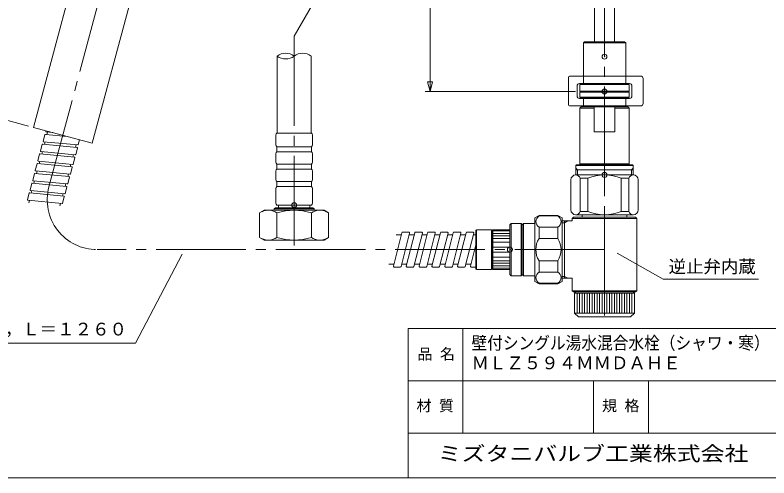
# Model space of a CAD drawing. Units: millimetres, scale not verified. Extents: x -373 to 395, y -278 to 275.
# Drawn here: x -116.8 to 185.9, y -278 to -92 of the extents above; entities that cross this region are included whole.
import ezdxf
from ezdxf.enums import TextEntityAlignment as Align

# ---------------------------------------------------------------- set-up
doc = ezdxf.new("R2010")
doc.units = ezdxf.units.MM
doc.header["$LTSCALE"] = 4
doc.header["$PDMODE"] = 32
doc.header["$PDSIZE"] = 2
doc.linetypes.add('USER2', pattern=[12, 9, -1, 1, -1])
for name, color, linetype, lineweight in [('0-1_1', 7, 'Continuous', 18), ('0-2_2', 7, 'Continuous', 18), ('0-3_3', 7, 'Continuous', 18)]:
    doc.layers.add(name, color=color, linetype=linetype, lineweight=lineweight)
doc.styles.add('ＭＳ ゴシック', font='')
doc.styles.get('ＭＳ ゴシック').set_extended_font_data('MS Gothic')

# ---------------------------------------------------------------- blocks, each defined once
blk = doc.blocks.new('D12')
at = {"layer": '0-3_3'}
blk.add_line((-111.355, -136.637), (-148.291, -126.74), dxfattribs=at)
blk = doc.blocks.new('D18')
at = {"layer": '0-3_3'}
for p, q in [((49.814, -122.745), (48.779, -118.882)), ((50.849, -118.882), (48.779, -118.882)), ((49.814, -122.745), (50.849, -118.882)), ((108.171, -122.745), (47.814, -122.745))]:
    blk.add_line(p, q, dxfattribs=at)
blk.add_lwpolyline([(49.814, -122.745), (49.814, 71.225), (48.779, 67.361)], dxfattribs=at)

msp = doc.modelspace()

# ---------------------------------------------------------------- linework, layer by layer
at = {"layer": '0-1_1'}
for p, q in [((40.982, -217.972), (394.982, -217.972)), ((40.982, -217.972), (40.982, -277.972)), ((62.982, -217.972), (62.982, -259.972)), ((40.982, -238.972), (284.982, -238.972)), ((115.482, -238.972), (115.482, -259.972)), ((137.482, -238.972), (137.482, -259.972)), ((40.982, -259.972), (394.982, -259.972))]:
    msp.add_line(p, q, dxfattribs=at)
msp.add_lwpolyline([(-373.022, 275.029), (-373.022, -277.972), (394.982, -277.972), (394.982, 275.029)], dxfattribs=at)
at = {"layer": '0-2_2', "linetype": 'USER2'}
for p, q in [((-103.201, -161.069), (-40.958, 71.225)), ((119.871, 71.225), (119.871, -215.688)), ((-4.737, -100.55), (25.213, -48.675)), ((-4.737, -100.55), (-4.737, -184.973)), ((119.871, -149.705), (119.871, -161.743)), ((119.871, -186.245), (-83.882, -186.245))]:
    msp.add_line(p, q, dxfattribs=at)
at = {"layer": '0-2_2'}
for p, q in [((115.871, -102.745), (115.871, -53.532)), ((123.871, -102.745), (123.871, -53.532)), ((-62.663, -56.916), (-85.855, -143.47)), ((127.871, -102.745), (128.371, -103.245)), ((128.371, -103.245), (111.371, -103.245)), ((128.371, -116.545), (128.371, -103.245)), ((-11.587, -139.411), (-11.587, -108.481)), ((2.113, -139.411), (2.113, -108.523)), ((105.371, -128.045), (105.371, -117.045)), ((134.371, -116.545), (105.871, -116.545)), ((111.371, -119.545), (111.371, -116.545)), ((128.371, -119.545), (128.371, -116.545)), ((135.371, -127.545), (135.371, -117.545)), ((108.871, -120.545), (108.871, -124.545)), ((129.87, -119.545), (109.871, -119.545)), ((110.171, -119.745), (109.971, -119.945)), ((109.971, -122.545), (109.971, -119.945)), ((129.771, -119.945), (109.971, -119.945)), ((110.171, -119.745), (129.571, -119.745)), ((128.371, -119.745), (128.371, -119.545)), ((129.571, -119.745), (129.771, -119.945)), ((129.771, -122.545), (129.771, -119.945)), ((130.87, -120.545), (130.87, -124.545)), ((109.971, -122.545), (129.771, -122.545)), ((110.171, -122.745), (109.971, -122.945)), ((109.971, -125.045), (109.971, -122.945)), ((129.771, -122.945), (109.971, -122.945)), ((110.171, -122.745), (129.571, -122.745)), ((129.771, -122.545), (129.571, -122.745)), ((129.571, -122.745), (129.771, -122.945)), ((129.771, -125.045), (129.771, -122.945)), ((129.87, -125.545), (109.871, -125.545)), ((109.971, -125.045), (110.171, -125.245)), ((129.771, -125.045), (109.971, -125.045)), ((111.371, -125.545), (111.371, -125.245)), ((111.371, -125.545), (111.371, -128.545)), ((128.371, -125.545), (128.371, -125.245)), ((128.371, -128.545), (128.371, -125.545)), ((134.371, -128.545), (105.871, -128.545)), ((110.471, -128.945), (109.971, -129.445)), ((109.971, -151.745), (109.971, -129.445)), ((109.971, -129.445), (115.746, -129.445)), ((129.271, -128.945), (110.471, -128.945)), ((111.371, -128.945), (111.371, -128.545)), ((115.746, -138.945), (115.746, -128.945)), ((123.995, -138.945), (123.995, -128.945)), ((123.995, -129.445), (129.771, -129.445)), ((128.371, -128.945), (128.371, -128.545)), ((129.271, -128.945), (129.771, -129.445)), ((129.771, -151.745), (129.771, -129.445)), ((-104.401, -138.501), (-104.461, -138.726)), ((-104.287, -138.977), (-101.691, -139.227)), ((-103.977, -140.011), (-103.715, -139.032)), ((115.746, -138.945), (123.995, -138.945)), ((-105.511, -142.644), (-104.828, -140.098)), ((-104.616, -139.95), (-95.838, -140.795)), ((-91.399, -144.069), (-90.878, -142.124)), ((-12.087, -140.211), (-12.087, -144.111)), ((-11.687, -139.411), (-4.737, -139.411)), ((2.213, -139.411), (-4.737, -139.411)), ((2.613, -140.211), (2.613, -144.111)), ((-106.56, -146.562), (-105.878, -144.015)), ((-105.666, -143.868), (-91.94, -145.189)), ((-105.337, -142.895), (-91.611, -144.216)), ((-105.027, -143.929), (-104.764, -142.95)), ((-92.512, -145.134), (-92.25, -144.155)), ((-11.687, -144.911), (-11.687, -146.911)), ((-11.687, -144.911), (-4.737, -144.911)), ((2.213, -144.911), (-4.737, -144.911)), ((2.213, -144.911), (2.213, -146.911)), ((-107.61, -150.479), (-106.928, -147.933)), ((-106.716, -147.786), (-92.99, -149.107)), ((-106.386, -146.812), (-92.661, -148.134)), ((-106.077, -147.847), (-105.814, -146.868)), ((-93.562, -149.052), (-93.3, -148.073)), ((-92.448, -147.987), (-91.766, -145.44)), ((-12.087, -147.711), (-12.087, -151.111)), ((-11.687, -146.911), (-4.737, -146.911)), ((2.213, -146.911), (-4.737, -146.911)), ((2.613, -147.711), (2.613, -151.111)), ((-107.436, -150.73), (-93.711, -152.052)), ((-107.126, -151.765), (-106.864, -150.785)), ((-93.498, -151.905), (-92.816, -149.358)), ((-108.66, -154.397), (-107.978, -151.851)), ((-107.765, -151.704), (-94.04, -153.025)), ((-94.612, -152.97), (-94.349, -151.99)), ((-94.548, -155.822), (-93.866, -153.276)), ((-11.687, -151.911), (-4.737, -151.911)), ((2.213, -151.911), (-4.737, -151.911)), ((2.213, -153.911), (-4.737, -153.911)), ((2.213, -151.911), (2.213, -153.911)), ((108.571, -152.245), (108.371, -152.445)), ((108.371, -152.445), (108.371, -156.245)), ((131.371, -152.445), (108.371, -152.445)), ((109.071, -154.245), (108.371, -153.545)), ((131.371, -154.245), (108.371, -154.245)), ((131.171, -152.245), (108.571, -152.245)), ((109.071, -154.245), (109.071, -156.245)), ((129.771, -151.745), (109.971, -151.745)), ((130.671, -154.245), (131.371, -153.545)), ((130.671, -154.245), (130.671, -156.245)), ((-109.027, -155.769), (-109.71, -158.315)), ((-108.815, -155.621), (-95.089, -156.943)), ((-108.486, -154.648), (-94.76, -155.97)), ((-108.176, -155.683), (-107.914, -154.703)), ((-95.662, -156.888), (-95.399, -155.908)), ((-95.598, -159.74), (-94.915, -157.194)), ((-12.087, -154.711), (-12.087, -158.111)), ((2.613, -154.711), (2.613, -158.111)), ((131.371, -156.245), (108.371, -156.245)), ((-110.76, -162.233), (-110.077, -159.686)), ((-96.139, -160.86), (-109.865, -159.539)), ((-109.536, -158.566), (-95.81, -159.888)), ((-109.226, -159.6), (-108.964, -158.621)), ((-96.711, -160.805), (-96.449, -159.826)), ((-11.687, -158.911), (-4.737, -158.911)), ((2.213, -158.911), (-4.737, -158.911)), ((2.213, -158.911), (2.213, -160.911)), ((106.371, -158.245), (106.371, -170.245)), ((110.121, -157.544), (110.121, -170.946)), ((110.121, -157.544), (113.121, -157.544)), ((113.121, -157.544), (113.121, -170.946)), ((126.621, -157.544), (126.621, -170.946)), ((129.621, -157.544), (126.621, -157.544)), ((129.621, -157.544), (129.621, -170.946)), ((133.371, -158.245), (133.371, -170.245)), ((-110.586, -162.484), (-96.86, -163.805)), ((-110.276, -163.518), (-110.013, -162.539)), ((-96.648, -163.658), (-95.965, -161.112)), ((-12.087, -161.711), (-12.087, -167.611)), ((2.213, -160.911), (-4.737, -160.911)), ((2.613, -161.711), (2.613, -167.611)), ((-111.809, -166.151), (-111.127, -163.604)), ((-111.635, -166.401), (-97.91, -167.723)), ((-111.325, -167.436), (-111.063, -166.457)), ((-97.189, -164.778), (-110.915, -163.457)), ((-97.761, -164.723), (-97.499, -163.744)), ((-97.697, -167.576), (-97.015, -165.029)), ((-98.811, -168.641), (-98.549, -167.662)), ((-12.737, -169.911), (-12.237, -169.411)), ((-12.237, -169.411), (2.763, -169.411)), ((2.213, -168.411), (-11.687, -168.411)), ((-10.987, -168.411), (-10.987, -169.411)), ((1.063, -168.411), (-10.537, -168.411)), ((-4.737, -168.411), (-10.487, -168.411)), ((-4.737, -168.411), (1.013, -168.411)), ((1.513, -168.411), (1.513, -169.411)), ((3.263, -169.911), (2.763, -169.411)), ((-18.593, -171.482), (-18.593, -181.338)), ((3.263, -169.911), (-12.737, -169.911)), ((-12.737, -170.41), (-12.737, -169.911)), ((-11.665, -171.482), (-11.665, -181.338)), ((2.191, -171.482), (2.191, -181.338)), ((3.263, -169.911), (3.263, -170.41)), ((7.263, -170.41), (9.119, -171.482)), ((9.119, -171.482), (9.119, -181.338)), ((91.871, -173.495), (93.603, -172.495)), ((93.603, -172.495), (101.139, -172.495)), ((93.603, -172.495), (93.603, -172.748)), ((131.371, -172.245), (108.371, -172.245)), ((110.121, -170.946), (113.121, -170.946)), ((110.871, -173.245), (110.871, -172.245)), ((129.621, -170.946), (126.621, -170.946)), ((128.871, -173.245), (128.871, -172.245)), ((91.871, -198.995), (91.871, -173.495)), ((93.603, -172.748), (101.139, -172.748)), ((102.871, -198.995), (102.871, -173.495)), ((102.871, -174.745), (106.871, -174.745)), ((102.871, -175.495), (103.871, -175.495)), ((103.871, -175.495), (105.17, -174.745)), ((103.871, -174.745), (103.871, -197.745)), ((107.371, -173.245), (106.871, -173.745)), ((106.871, -174.745), (106.871, -173.745)), ((106.871, -173.745), (132.871, -173.745)), ((132.371, -173.245), (132.871, -173.745)), ((132.871, -202.745), (132.871, -173.745)), ((68.221, -178.445), (68.421, -178.245)), ((68.221, -178.445), (68.221, -194.045)), ((68.421, -178.245), (74.521, -178.245)), ((68.421, -178.245), (68.421, -194.245)), ((74.521, -178.245), (74.721, -178.445)), ((74.521, -178.245), (74.521, -194.245)), ((75.021, -178.245), (74.721, -178.545)), ((74.721, -178.445), (74.721, -194.045)), ((75.021, -178.245), (81.871, -178.245)), ((75.021, -178.245), (75.021, -194.245)), ((82.371, -175.745), (81.871, -176.245)), ((81.871, -196.245), (81.871, -176.245)), ((82.371, -175.745), (82.371, -196.745)), ((86.371, -175.745), (82.371, -175.745)), ((86.871, -176.245), (86.371, -175.745)), ((86.371, -175.745), (86.371, -196.745)), ((86.871, -176.245), (87.371, -175.745)), ((86.871, -196.245), (86.871, -176.245)), ((91.871, -175.745), (87.371, -175.745)), ((87.371, -175.745), (87.371, -196.745)), ((93.603, -177.227), (101.139, -177.227)), ((93.603, -177.227), (93.603, -181.766)), ((101.139, -177.227), (101.139, -181.766)), ((-16.737, -182.41), (-18.593, -181.338)), ((7.263, -182.41), (9.119, -181.338)), ((38.516, -179.472), (35.127, -192.872)), ((36.232, -180.345), (38.295, -180.345)), ((41.573, -179.619), (38.184, -193.019)), ((38.807, -179.245), (41.282, -179.245)), ((43.674, -179.472), (40.285, -192.872)), ((41.39, -180.345), (43.453, -180.345)), ((46.731, -179.619), (43.342, -193.019)), ((43.964, -179.245), (46.44, -179.245)), ((48.831, -179.472), (45.442, -192.872)), ((46.547, -180.345), (48.61, -180.345)), ((51.888, -179.619), (48.499, -193.019)), ((49.122, -179.245), (51.597, -179.245)), ((53.988, -179.472), (50.599, -192.872)), ((51.704, -180.345), (53.767, -180.345)), ((57.046, -179.619), (53.657, -193.019)), ((54.279, -179.245), (56.755, -179.245)), ((59.146, -179.472), (55.757, -192.872)), ((56.862, -180.345), (58.925, -180.345)), ((62.203, -179.619), (58.814, -193.019)), ((59.437, -179.245), (61.912, -179.245)), ((64.303, -179.472), (60.914, -192.872)), ((62.019, -180.345), (64.082, -180.345)), ((67.36, -179.619), (63.972, -193.019)), ((64.594, -179.245), (67.07, -179.245)), ((67.177, -180.345), (68.221, -180.345)), ((75.021, -178.745), (81.871, -178.745)), ((75.021, -179.745), (81.871, -179.745)), ((75.021, -180.745), (81.871, -180.745)), ((7.263, -182.41), (-16.737, -182.41)), ((68.221, -184.372), (66.072, -192.872)), ((75.021, -181.745), (81.871, -181.745)), ((75.021, -183.245), (81.871, -183.245)), ((93.603, -181.766), (101.139, -181.766)), ((75.021, -185.245), (81.871, -185.245)), ((75.021, -187.245), (81.871, -187.245)), ((75.021, -189.245), (81.871, -189.245)), ((33.248, -192.145), (35.311, -192.145)), ((35.418, -193.245), (37.894, -193.245)), ((38.405, -192.145), (40.468, -192.145)), ((40.575, -193.245), (43.051, -193.245)), ((43.563, -192.145), (45.626, -192.145)), ((45.733, -193.245), (48.208, -193.245)), ((48.72, -192.145), (50.783, -192.145)), ((50.89, -193.245), (53.366, -193.245)), ((53.878, -192.145), (55.941, -192.145)), ((56.048, -193.245), (58.523, -193.245)), ((59.035, -192.145), (61.098, -192.145)), ((61.205, -193.245), (63.681, -193.245)), ((64.192, -192.145), (66.255, -192.145)), ((66.363, -193.245), (68.221, -193.245)), ((75.021, -190.745), (81.871, -190.745)), ((75.021, -191.745), (81.871, -191.745)), ((75.021, -192.745), (81.871, -192.745)), ((93.603, -195.264), (93.603, -190.725)), ((93.603, -190.725), (101.139, -190.725)), ((101.139, -195.264), (101.139, -190.725)), ((68.221, -194.045), (68.421, -194.245)), ((68.421, -194.245), (74.521, -194.245)), ((74.721, -194.045), (74.521, -194.245)), ((75.021, -194.245), (74.721, -193.945)), ((75.021, -193.745), (81.871, -193.745)), ((75.021, -194.245), (81.871, -194.245)), ((82.371, -196.745), (81.871, -196.245)), ((86.871, -196.245), (86.371, -196.745)), ((86.871, -196.245), (87.371, -196.745)), ((93.603, -195.264), (101.139, -195.264)), ((86.371, -196.745), (82.371, -196.745)), ((91.871, -196.745), (87.371, -196.745)), ((91.871, -198.995), (93.603, -199.995)), ((93.603, -199.743), (101.139, -199.743)), ((93.603, -199.995), (93.603, -199.743)), ((93.603, -199.743), (101.139, -199.743)), ((102.871, -198.995), (101.139, -199.995)), ((101.139, -199.995), (101.139, -199.743)), ((102.871, -197.745), (106.871, -197.745)), ((106.871, -202.745), (106.871, -197.745)), ((107.371, -203.245), (106.871, -202.745)), ((132.871, -202.745), (106.871, -202.745)), ((132.871, -202.745), (132.371, -203.245)), ((119.871, -203.245), (107.371, -203.245)), ((107.871, -203.745), (108.371, -203.245)), ((107.871, -211.745), (107.871, -203.745)), ((131.871, -203.745), (107.871, -203.745)), ((108.871, -211.745), (108.871, -203.745)), ((109.871, -211.745), (109.871, -203.745)), ((110.871, -211.745), (110.871, -203.745)), ((111.871, -211.745), (111.871, -203.745)), ((112.871, -211.745), (112.871, -203.745)), ((113.871, -211.745), (113.871, -203.745)), ((114.871, -211.745), (114.871, -203.745)), ((115.871, -211.745), (115.871, -203.745)), ((116.871, -211.745), (116.871, -203.745)), ((117.871, -211.745), (117.871, -203.745)), ((118.871, -211.745), (118.871, -203.745)), ((119.871, -203.245), (132.371, -203.245)), ((119.871, -211.745), (119.871, -203.745)), ((120.871, -211.745), (120.871, -203.745)), ((121.871, -211.745), (121.871, -203.745)), ((122.871, -211.745), (122.871, -203.745)), ((123.871, -211.745), (123.871, -203.745)), ((124.871, -211.745), (124.871, -203.745)), ((125.871, -211.745), (125.871, -203.745)), ((126.871, -211.745), (126.871, -203.745)), ((127.871, -211.745), (127.871, -203.745)), ((128.871, -211.745), (128.871, -203.745)), ((129.871, -211.745), (129.871, -203.745)), ((130.871, -211.745), (130.871, -203.745)), ((131.871, -203.745), (131.371, -203.245)), ((131.871, -211.745), (131.871, -203.745)), ((107.871, -211.745), (131.871, -211.745)), ((130.371, -213.245), (131.871, -211.745))]:
    msp.add_line(p, q, dxfattribs=at)
for points in [[(-86.231, -50.601), (-109.423, -137.155), (-85.855, -143.47)], [(127.871, -102.745), (111.871, -102.745), (111.371, -103.245)], [(111.371, -119.545), (111.371, -116.545), (111.371, -103.245)], [(109.971, -122.545), (110.171, -122.745), (129.571, -122.745)], [(129.771, -125.045), (129.571, -125.245), (110.171, -125.245)], [(-11.687, -151.911), (-11.687, -153.911), (-4.737, -153.911)], [(109.971, -151.745), (110.471, -152.245), (119.871, -152.245)], [(129.771, -151.745), (129.271, -152.245), (119.871, -152.245)], [(131.171, -152.245), (131.371, -152.445), (131.371, -156.245)], [(-11.687, -158.911), (-11.687, -160.911), (-4.737, -160.911)], [(7.263, -170.41), (-4.737, -170.41), (-16.737, -170.41), (-18.593, -171.482)], [(102.871, -173.495), (101.139, -172.495), (101.139, -172.748)], [(107.371, -173.245), (119.871, -173.245), (132.371, -173.245)], [(91.871, -198.995), (93.603, -199.995), (101.139, -199.995)], [(102.871, -196.995), (103.871, -196.995), (105.17, -197.745)], [(130.371, -213.245), (109.371, -213.245), (107.871, -211.745)]]:
    msp.add_lwpolyline(points, dxfattribs=at)
for centre, radius, start, end in [((-8.162, -113.09), 5.708, 53.1301, 126.8699), ((-8.162, -103.957), 5.708, 233.1301, 306.8699), ((-1.312, -113.09), 5.708, 53.1301, 126.8699), ((105.871, -117.045), 0.5, 90, 180), ((134.371, -117.545), 1, 0, 90), ((109.871, -120.545), 1, 90, 180), ((129.87, -120.545), 1, 0, 90), ((109.871, -124.545), 1, 180, 270), ((129.87, -124.545), 1, 270, 0), ((105.871, -128.045), 0.5, 180, 270), ((134.371, -127.545), 1, 270, 0), ((-104.268, -138.778), 0.2, 165, 264.5), ((-104.635, -140.149), 0.2, 84.5, 165), ((-11.087, -140.211), 1, 126.8699, 180), ((1.613, -140.211), 1, 0, 53.1301), ((-105.685, -144.067), 0.2, 84.5, 165), ((-105.317, -142.696), 0.2, 165, 264.5), ((-91.959, -145.389), 0.2, 345, 84.5), ((-91.592, -144.017), 0.2, 264.5, 345), ((-11.087, -144.111), 1, 180, 233.1301), ((1.613, -144.111), 1, 306.8699, 360), ((-106.735, -147.985), 0.2, 84.5, 165), ((-106.367, -146.613), 0.2, 165, 264.5), ((-92.642, -147.935), 0.2, 264.5, 345), ((-11.087, -147.711), 1, 126.8699, 180), ((1.613, -147.711), 1, 0, 53.1301), ((-107.417, -150.531), 0.2, 165, 264.5), ((-93.009, -149.307), 0.2, 345, 84.5), ((-11.087, -151.111), 1, 180, 233.1301), ((1.613, -151.111), 1, 306.8699, 360), ((-107.785, -151.903), 0.2, 84.5, 165), ((-94.059, -153.224), 0.2, 345, 84.5), ((-93.691, -151.853), 0.2, 264.5, 345), ((-11.087, -154.711), 1, 126.8699, 180), ((-11.087, -154.711), 1, 126.8699, 180), ((1.613, -154.711), 1, 0, 53.1301), ((-108.834, -155.82), 0.2, 84.5, 165), ((-108.467, -154.449), 0.2, 165, 264.5), ((-95.109, -157.142), 0.2, 345, 84.5), ((-94.741, -155.771), 0.2, 264.5, 345), ((108.371, -158.245), 2, 90, 180), ((108.121, -158.434), 2.189, 23.99101, 89.3042), ((119.871, -174.432), 18.186, 68.21321, 111.78679), ((131.621, -158.434), 2.189, 90.39692, 156.00899), ((131.371, -158.245), 2, 0, 90), ((-109.884, -159.738), 0.2, 84.5, 165), ((-109.517, -158.367), 0.2, 165, 264.5), ((-95.791, -159.688), 0.2, 264.5, 345), ((-11.087, -158.111), 1, 180, 233.1301), ((1.613, -158.111), 1, 306.8699, 360), ((-110.566, -162.285), 0.2, 165, 264.5), ((-96.158, -161.06), 0.2, 345, 84.5), ((-11.087, -161.711), 1, 126.8699, 180), ((1.613, -161.711), 1, 0, 53.1301), ((-111.616, -166.202), 0.2, 165, 264.5), ((-110.934, -163.656), 0.2, 84.5, 165), ((-97.208, -164.978), 0.2, 345, 84.5), ((-96.841, -163.606), 0.2, 264.5, 345), ((-97.89, -167.524), 0.2, 264.5, 345), ((-11.087, -167.611), 1, 180, 233.1301), ((1.613, -167.611), 1, 306.8699, 360), ((-15.129, -176.544), 6.134, 55.61575, 115.61575), ((-4.737, -193.338), 22.928, 72.41205, 107.58795), ((5.655, -176.544), 6.134, 64.38425, 124.38425), ((108.371, -170.245), 2, 180, 270), ((108.121, -170.056), 2.189, 273.36207, 336.00899), ((119.871, -154.059), 18.186, 248.21321, 291.78679), ((131.621, -170.056), 2.189, 203.99101, 266.62141), ((131.371, -170.245), 2, 270, 0), ((94.884, -174.987), 2.58, 119.76894, 240.23106), ((99.858, -174.987), 2.58, 299.76894, 60.23106), ((-15.129, -176.276), 6.134, 244.38425, 304.38425), ((-4.737, -159.482), 22.928, 252.41205, 287.58795), ((5.655, -176.276), 6.134, 235.61575, 295.61575), ((38.807, -179.545), 0.3, 90, 165.80741), ((41.282, -179.545), 0.3, 345.80741, 90), ((43.964, -179.545), 0.3, 90, 165.80741), ((46.44, -179.545), 0.3, 345.80741, 90), ((49.122, -179.545), 0.3, 90, 165.80741), ((51.597, -179.545), 0.3, 345.80741, 90), ((54.279, -179.545), 0.3, 90, 165.80741), ((56.755, -179.545), 0.3, 345.80741, 90), ((59.437, -179.545), 0.3, 90, 165.80741), ((61.912, -179.545), 0.3, 345.80741, 90), ((64.594, -179.545), 0.3, 90, 165.80741), ((67.07, -179.545), 0.3, 345.80741, 90), ((100.675, -186.245), 8.372, 147.65347, 212.34653), ((94.066, -186.245), 8.372, 327.65347, 32.34653), ((35.418, -192.945), 0.3, 165.80741, 270), ((37.894, -192.945), 0.3, 270, 345.80741), ((40.575, -192.945), 0.3, 165.80741, 270), ((43.051, -192.945), 0.3, 270, 345.80741), ((45.733, -192.945), 0.3, 165.80741, 270), ((48.208, -192.945), 0.3, 270, 345.80741), ((50.89, -192.945), 0.3, 165.80741, 270), ((53.366, -192.945), 0.3, 270, 345.80741), ((56.048, -192.945), 0.3, 165.80741, 270), ((58.523, -192.945), 0.3, 270, 345.80741), ((61.205, -192.945), 0.3, 165.80741, 270), ((63.681, -192.945), 0.3, 270, 345.80741), ((66.363, -192.945), 0.3, 165.80741, 270), ((94.884, -197.504), 2.58, 119.76894, 240.23106), ((99.858, -197.504), 2.58, 299.76894, 60.23106)]:
    msp.add_arc(centre, radius, start, end, dxfattribs=at)
at = {"layer": '0-2_2', "linetype": 'USER2'}
msp.add_arc((-83.882, -166.245), 20, 165, 270, dxfattribs=at)
at = {"layer": '0-2_2'}
for p in [(119.871, -108.745), (119.871, -122.745), (119.871, -156.245), (-4.737, -168.411), (81.871, -186.245)]:
    msp.add_point(p, dxfattribs=at)
at = {"layer": '0-3_3'}
for points in [[(-49.642, -188.098), (-68.417, -223.836), (-156.607, -223.836)], [(124.963, -187.679), (143.385, -198.107), (181.716, -198.107)]]:
    msp.add_lwpolyline(points, dxfattribs=at)

# ---------------------------------------------------------------- block references
for name in ['D12', 'D18']:
    msp.add_blockref(name, (0, 0), dxfattribs=at)

# ---------------------------------------------------------------- texts
at = {"layer": '0-1_1', "style": 'ＭＳ ゴシック'}
for s, p in [('品 名', (44.793, -231.693)), ('材 質', (44.398, -252.463)), ('規 格', (118.898, -252.463))]:
    msp.add_text(s, height=4.399, dxfattribs=at).set_placement(p, align=Align.BOTTOM_LEFT)
at = {"layer": '0-1_1', "style": 'ＭＳ ゴシック', "width": 1.2}
msp.add_text('ミズタニバルブ工業株式会社', height=5.865, dxfattribs=at).set_placement((52.887, -272.876), align=Align.BOTTOM_LEFT)
at = {"layer": '0-3_3', "style": 'ＭＳ ゴシック'}
for s, p in [('逆止弁内蔵', (145.618, -197.176)), ('外径φ１４，Ｌ＝１２６０', (-154.188, -222.288)), ('ＭＬＺ５９４ＭＭＤＡＨＥ', (66.469, -235.868))]:
    msp.add_text(s, height=5.132, dxfattribs=at).set_placement(p, align=Align.BOTTOM_LEFT)
at = {"layer": '0-3_3', "style": 'ＭＳ ゴシック', "width": 0.9}
msp.add_text('壁付シングル湯水混合水栓（シャワ・寒）', height=5.132, dxfattribs=at).set_placement((66.469, -227.868), align=Align.BOTTOM_LEFT)

doc.saveas('drawing.dxf')
